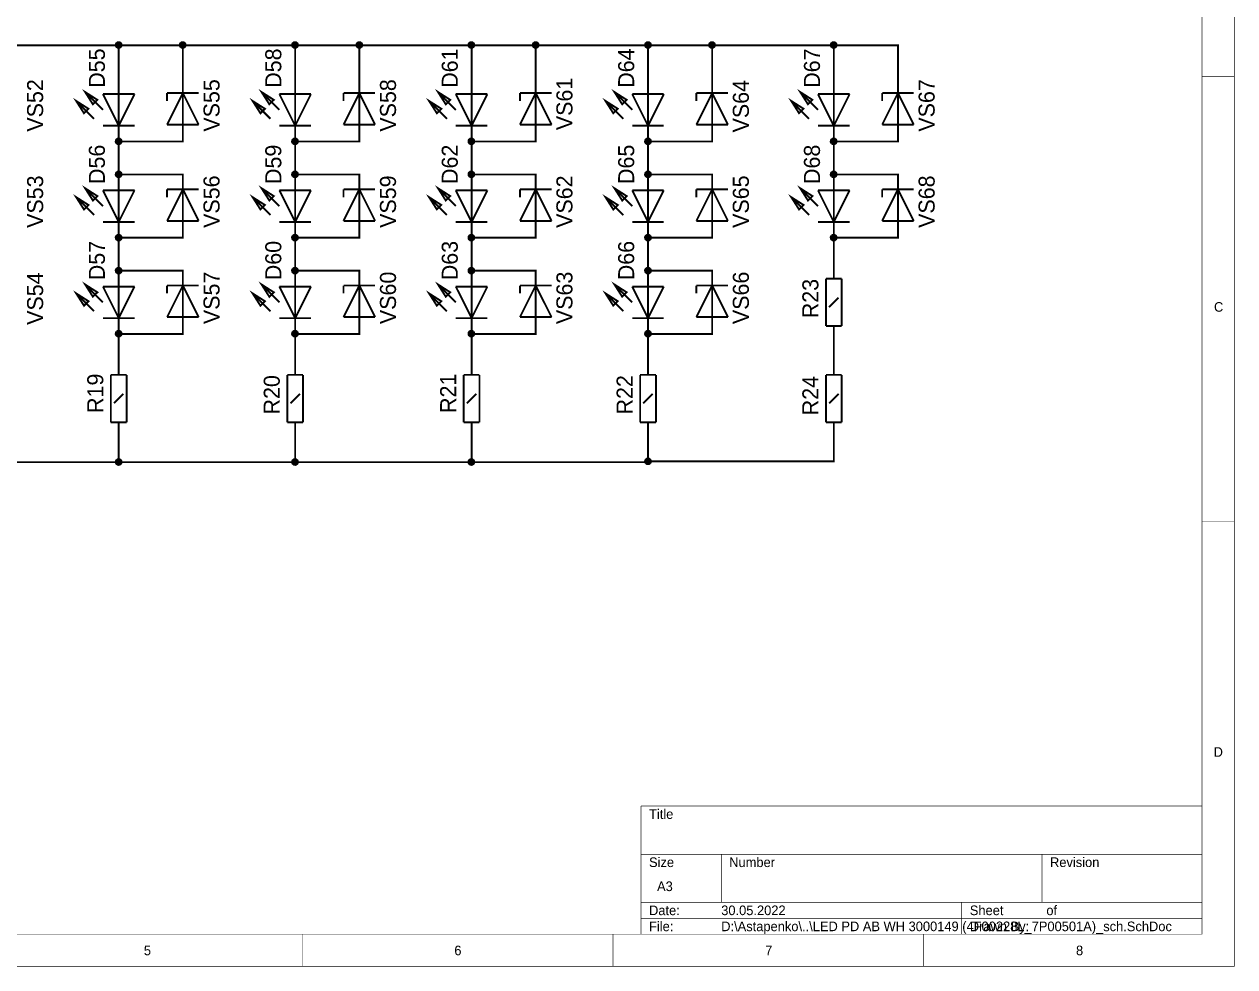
# Model space of a CAD drawing. Header units: millimetres. Extents: x 0 to 394, y 0 to 282.
# Drawn here: x 202 to 393.7, y 0 to 149.2 of the extents above; entities that cross this region are included whole.
import ezdxf

# ---------------------------------------------------------------- set-up
doc = ezdxf.new("R2010")
doc.units = ezdxf.units.MM
doc.layers.add('Sheet', color=255, linetype='Continuous')

msp = doc.modelspace()

# ---------------------------------------------------------------- linework, layer by layer
at = {"layer": 'Sheet'}
for points, const_width in [([(0, 281.94), (393.66, 281.94), (393.66, 0.04), (0, 0.04), (0, 281.94)], 0.0991), ([(5.08, 276.86), (388.58, 276.86), (388.58, 5.12), (5.08, 5.12), (5.08, 276.86)], 0.0991), ([(31.59, 145.91), (49.37, 145.91), (59.53, 145.91), (77.31, 145.91), (87.47, 145.91), (105.25, 145.91), (115.41, 145.91), (133.19, 145.91), (143.35, 145.91), (161.13, 145.91), (171.29, 145.91), (189.07, 145.91), (199.23, 145.91), (217.01, 145.91), (227.17, 145.91), (244.95, 145.91), (255.11, 145.91), (272.89, 145.91), (283.05, 145.91), (300.83, 145.91), (310.99, 145.91), (330.25, 145.91)], 0.3), ([(217.01, 140.67), (217.01, 145.91)], 0.3), ([(227.17, 145.91), (227.17, 140.83)], 0.3), ([(244.95, 140.67), (244.95, 145.91)], 0.3), ([(255.11, 145.91), (255.11, 140.83)], 0.3), ([(272.89, 140.67), (272.89, 145.91)], 0.3), ([(283.05, 145.91), (283.05, 140.83)], 0.3), ([(300.83, 140.67), (300.83, 145.91)], 0.3), ([(310.99, 145.91), (310.99, 140.83)], 0.3), ([(330.25, 140.67), (330.25, 145.91), (340.41, 145.91), (340.41, 140.83)], 0.3), ([(217.01, 138.17), (217.01, 140.67)], 0.3), ([(227.17, 138.33), (227.17, 140.83)], 0.3), ([(244.95, 138.17), (244.95, 140.67)], 0.3), ([(255.11, 138.33), (255.11, 140.83)], 0.3), ([(272.89, 138.17), (272.89, 140.67)], 0.3), ([(283.05, 138.33), (283.05, 140.83)], 0.3), ([(300.83, 138.17), (300.83, 140.67)], 0.3), ([(310.99, 138.33), (310.99, 140.83)], 0.3), ([(330.25, 138.17), (330.25, 140.67)], 0.3), ([(340.41, 138.33), (340.41, 140.83)], 0.3), ([(388.62, 140.97), (393.7, 140.97)], 0.0991), ([(214.51, 135.67), (211.69, 138.5)], 0.3), ([(212.92, 136.56), (211.69, 138.5)], 0.3), ([(213.63, 137.26), (211.69, 138.5)], 0.3), ([(214.51, 138.17), (219.51, 138.17)], 0.3), ([(214.51, 138.17), (217.01, 133.17)], 0.3), ([(219.51, 138.17), (217.01, 133.17)], 0.3), ([(217.01, 133.17), (217.01, 138.17)], 0.3), ([(229.67, 138.33), (224.67, 138.33)], 0.3), ([(224.67, 133.33), (227.17, 138.33)], 0.3), ([(224.67, 138.33), (224.67, 137.08)], 0.3), ([(227.17, 133.33), (227.17, 138.33)], 0.3), ([(227.17, 138.33), (229.67, 133.33)], 0.3), ([(242.45, 135.67), (239.63, 138.5)], 0.3), ([(240.86, 136.56), (239.63, 138.5)], 0.3), ([(241.57, 137.26), (239.63, 138.5)], 0.3), ([(242.45, 138.17), (247.45, 138.17)], 0.3), ([(242.45, 138.17), (244.95, 133.17)], 0.3), ([(247.45, 138.17), (244.95, 133.17)], 0.3), ([(244.95, 133.17), (244.95, 138.17)], 0.3), ([(257.61, 138.33), (252.61, 138.33)], 0.3), ([(252.61, 133.33), (255.11, 138.33)], 0.3), ([(252.61, 138.33), (252.61, 137.08)], 0.3), ([(255.11, 133.33), (255.11, 138.33)], 0.3), ([(255.11, 138.33), (257.61, 133.33)], 0.3), ([(270.39, 135.67), (267.57, 138.5)], 0.3), ([(268.8, 136.56), (267.57, 138.5)], 0.3), ([(269.51, 137.26), (267.57, 138.5)], 0.3), ([(270.39, 138.17), (275.39, 138.17)], 0.3), ([(270.39, 138.17), (272.89, 133.17)], 0.3), ([(275.39, 138.17), (272.89, 133.17)], 0.3), ([(272.89, 133.17), (272.89, 138.17)], 0.3), ([(285.55, 138.33), (280.55, 138.33)], 0.3), ([(280.55, 133.33), (283.05, 138.33)], 0.3), ([(280.55, 138.33), (280.55, 137.08)], 0.3), ([(283.05, 133.33), (283.05, 138.33)], 0.3), ([(283.05, 138.33), (285.55, 133.33)], 0.3), ([(298.33, 135.67), (295.51, 138.5)], 0.3), ([(296.74, 136.56), (295.51, 138.5)], 0.3), ([(297.45, 137.26), (295.51, 138.5)], 0.3), ([(298.33, 138.17), (303.33, 138.17)], 0.3), ([(298.33, 138.17), (300.83, 133.17)], 0.3), ([(303.33, 138.17), (300.83, 133.17)], 0.3), ([(300.83, 133.17), (300.83, 138.17)], 0.3), ([(313.49, 138.33), (308.49, 138.33)], 0.3), ([(308.49, 133.33), (310.99, 138.33)], 0.3), ([(308.49, 138.33), (308.49, 137.08)], 0.3), ([(310.99, 133.33), (310.99, 138.33)], 0.3), ([(310.99, 138.33), (313.49, 133.33)], 0.3), ([(327.75, 135.67), (324.93, 138.5)], 0.3), ([(326.16, 136.56), (324.93, 138.5)], 0.3), ([(326.87, 137.26), (324.93, 138.5)], 0.3), ([(327.75, 138.17), (332.75, 138.17)], 0.3), ([(327.75, 138.17), (330.25, 133.17)], 0.3), ([(332.75, 138.17), (330.25, 133.17)], 0.3), ([(330.25, 133.17), (330.25, 138.17)], 0.3), ([(342.91, 138.33), (337.91, 138.33)], 0.3), ([(337.91, 133.33), (340.41, 138.33)], 0.3), ([(337.91, 138.33), (337.91, 137.08)], 0.3), ([(340.41, 133.33), (340.41, 138.33)], 0.3), ([(340.41, 138.33), (342.91, 133.33)], 0.3), ([(213.1, 134.26), (210.27, 137.09)], 0.3), ([(212.22, 135.85), (210.27, 137.09)], 0.3), ([(211.51, 135.14), (210.27, 137.09)], 0.3), ([(241.04, 134.26), (238.21, 137.09)], 0.3), ([(240.16, 135.85), (238.21, 137.09)], 0.3), ([(239.45, 135.14), (238.21, 137.09)], 0.3), ([(268.98, 134.26), (266.15, 137.09)], 0.3), ([(268.1, 135.85), (266.15, 137.09)], 0.3), ([(267.39, 135.14), (266.15, 137.09)], 0.3), ([(296.92, 134.26), (294.09, 137.09)], 0.3), ([(296.04, 135.85), (294.09, 137.09)], 0.3), ([(295.33, 135.14), (294.09, 137.09)], 0.3), ([(326.34, 134.26), (323.51, 137.09)], 0.3), ([(325.46, 135.85), (323.51, 137.09)], 0.3), ([(324.75, 135.14), (323.51, 137.09)], 0.3), ([(214.51, 133.17), (219.51, 133.17)], 0.3), ([(217.01, 133.17), (217.01, 130.67)], 0.3), ([(229.67, 133.33), (224.67, 133.33)], 0.3), ([(227.17, 133.33), (227.17, 130.83)], 0.3), ([(242.45, 133.17), (247.45, 133.17)], 0.3), ([(244.95, 133.17), (244.95, 130.67)], 0.3), ([(257.61, 133.33), (252.61, 133.33)], 0.3), ([(255.11, 133.33), (255.11, 130.83)], 0.3), ([(270.39, 133.17), (275.39, 133.17)], 0.3), ([(272.89, 133.17), (272.89, 130.67)], 0.3), ([(285.55, 133.33), (280.55, 133.33)], 0.3), ([(283.05, 133.33), (283.05, 130.83)], 0.3), ([(298.33, 133.17), (303.33, 133.17)], 0.3), ([(300.83, 133.17), (300.83, 130.67)], 0.3), ([(313.49, 133.33), (308.49, 133.33)], 0.3), ([(310.99, 133.33), (310.99, 130.83)], 0.3), ([(327.75, 133.17), (332.75, 133.17)], 0.3), ([(330.25, 133.17), (330.25, 130.67)], 0.3), ([(342.91, 133.33), (337.91, 133.33)], 0.3), ([(340.41, 133.33), (340.41, 130.83)], 0.3), ([(227.17, 125.59), (227.17, 125.43), (217.01, 125.43), (217.01, 130.67), (227.17, 130.67), (227.17, 130.83)], 0.3), ([(255.11, 125.59), (255.11, 125.43), (244.95, 125.43), (244.95, 130.67), (255.11, 130.67), (255.11, 130.83)], 0.3), ([(283.05, 125.59), (283.05, 125.43), (272.89, 125.43), (272.89, 130.67), (283.05, 130.67), (283.05, 130.83)], 0.3), ([(310.99, 125.59), (310.99, 125.43), (300.83, 125.43), (300.83, 130.67), (310.99, 130.67), (310.99, 130.83)], 0.3), ([(340.41, 125.59), (340.41, 125.43), (330.25, 125.43), (330.25, 130.67), (340.41, 130.67), (340.41, 130.83)], 0.3), ([(217.01, 122.93), (217.01, 125.43)], 0.3), ([(227.17, 123.09), (227.17, 125.59)], 0.3), ([(244.95, 122.93), (244.95, 125.43)], 0.3), ([(255.11, 123.09), (255.11, 125.59)], 0.3), ([(272.89, 122.93), (272.89, 125.43)], 0.3), ([(283.05, 123.09), (283.05, 125.59)], 0.3), ([(300.83, 122.93), (300.83, 125.43)], 0.3), ([(310.99, 123.09), (310.99, 125.59)], 0.3), ([(330.25, 122.93), (330.25, 125.43)], 0.3), ([(340.41, 123.09), (340.41, 125.59)], 0.3), ([(214.51, 120.43), (211.69, 123.26)], 0.3), ([(212.92, 121.32), (211.69, 123.26)], 0.3), ([(213.63, 122.02), (211.69, 123.26)], 0.3), ([(214.51, 122.93), (219.51, 122.93)], 0.3), ([(214.51, 122.93), (217.01, 117.93)], 0.3), ([(219.51, 122.93), (217.01, 117.93)], 0.3), ([(217.01, 117.93), (217.01, 122.93)], 0.3), ([(229.67, 123.09), (224.67, 123.09)], 0.3), ([(224.67, 118.09), (227.17, 123.09)], 0.3), ([(224.67, 123.09), (224.67, 121.84)], 0.3), ([(227.17, 118.09), (227.17, 123.09)], 0.3), ([(227.17, 123.09), (229.67, 118.09)], 0.3), ([(242.45, 120.43), (239.63, 123.26)], 0.3), ([(240.86, 121.32), (239.63, 123.26)], 0.3), ([(241.57, 122.02), (239.63, 123.26)], 0.3), ([(242.45, 122.93), (247.45, 122.93)], 0.3), ([(242.45, 122.93), (244.95, 117.93)], 0.3), ([(247.45, 122.93), (244.95, 117.93)], 0.3), ([(244.95, 117.93), (244.95, 122.93)], 0.3), ([(257.61, 123.09), (252.61, 123.09)], 0.3), ([(252.61, 118.09), (255.11, 123.09)], 0.3), ([(252.61, 123.09), (252.61, 121.84)], 0.3), ([(255.11, 118.09), (255.11, 123.09)], 0.3), ([(255.11, 123.09), (257.61, 118.09)], 0.3), ([(270.39, 120.43), (267.57, 123.26)], 0.3), ([(268.8, 121.32), (267.57, 123.26)], 0.3), ([(269.51, 122.02), (267.57, 123.26)], 0.3), ([(270.39, 122.93), (275.39, 122.93)], 0.3), ([(270.39, 122.93), (272.89, 117.93)], 0.3), ([(275.39, 122.93), (272.89, 117.93)], 0.3), ([(272.89, 117.93), (272.89, 122.93)], 0.3), ([(285.55, 123.09), (280.55, 123.09)], 0.3), ([(280.55, 118.09), (283.05, 123.09)], 0.3), ([(280.55, 123.09), (280.55, 121.84)], 0.3), ([(283.05, 118.09), (283.05, 123.09)], 0.3), ([(283.05, 123.09), (285.55, 118.09)], 0.3), ([(298.33, 120.43), (295.51, 123.26)], 0.3), ([(296.74, 121.32), (295.51, 123.26)], 0.3), ([(297.45, 122.02), (295.51, 123.26)], 0.3), ([(298.33, 122.93), (303.33, 122.93)], 0.3), ([(298.33, 122.93), (300.83, 117.93)], 0.3), ([(303.33, 122.93), (300.83, 117.93)], 0.3), ([(300.83, 117.93), (300.83, 122.93)], 0.3), ([(313.49, 123.09), (308.49, 123.09)], 0.3), ([(308.49, 118.09), (310.99, 123.09)], 0.3), ([(308.49, 123.09), (308.49, 121.84)], 0.3), ([(310.99, 118.09), (310.99, 123.09)], 0.3), ([(310.99, 123.09), (313.49, 118.09)], 0.3), ([(327.75, 120.43), (324.93, 123.26)], 0.3), ([(326.16, 121.32), (324.93, 123.26)], 0.3), ([(326.87, 122.02), (324.93, 123.26)], 0.3), ([(327.75, 122.93), (332.75, 122.93)], 0.3), ([(327.75, 122.93), (330.25, 117.93)], 0.3), ([(332.75, 122.93), (330.25, 117.93)], 0.3), ([(330.25, 117.93), (330.25, 122.93)], 0.3), ([(342.91, 123.09), (337.91, 123.09)], 0.3), ([(337.91, 118.09), (340.41, 123.09)], 0.3), ([(337.91, 123.09), (337.91, 121.84)], 0.3), ([(340.41, 118.09), (340.41, 123.09)], 0.3), ([(340.41, 123.09), (342.91, 118.09)], 0.3), ([(213.1, 119.02), (210.27, 121.85)], 0.3), ([(212.22, 120.61), (210.27, 121.85)], 0.3), ([(211.51, 119.9), (210.27, 121.85)], 0.3), ([(241.04, 119.02), (238.21, 121.85)], 0.3), ([(240.16, 120.61), (238.21, 121.85)], 0.3), ([(239.45, 119.9), (238.21, 121.85)], 0.3), ([(268.98, 119.02), (266.15, 121.85)], 0.3), ([(268.1, 120.61), (266.15, 121.85)], 0.3), ([(267.39, 119.9), (266.15, 121.85)], 0.3), ([(296.92, 119.02), (294.09, 121.85)], 0.3), ([(296.04, 120.61), (294.09, 121.85)], 0.3), ([(295.33, 119.9), (294.09, 121.85)], 0.3), ([(326.34, 119.02), (323.51, 121.85)], 0.3), ([(325.46, 120.61), (323.51, 121.85)], 0.3), ([(324.75, 119.9), (323.51, 121.85)], 0.3), ([(214.51, 117.93), (219.51, 117.93)], 0.3), ([(217.01, 117.93), (217.01, 115.43)], 0.3), ([(229.67, 118.09), (224.67, 118.09)], 0.3), ([(227.17, 118.09), (227.17, 115.59)], 0.3), ([(242.45, 117.93), (247.45, 117.93)], 0.3), ([(244.95, 117.93), (244.95, 115.43)], 0.3), ([(257.61, 118.09), (252.61, 118.09)], 0.3), ([(255.11, 118.09), (255.11, 115.59)], 0.3), ([(270.39, 117.93), (275.39, 117.93)], 0.3), ([(272.89, 117.93), (272.89, 115.43)], 0.3), ([(285.55, 118.09), (280.55, 118.09)], 0.3), ([(283.05, 118.09), (283.05, 115.59)], 0.3), ([(298.33, 117.93), (303.33, 117.93)], 0.3), ([(300.83, 117.93), (300.83, 115.43)], 0.3), ([(313.49, 118.09), (308.49, 118.09)], 0.3), ([(310.99, 118.09), (310.99, 115.59)], 0.3), ([(327.75, 117.93), (332.75, 117.93)], 0.3), ([(330.25, 117.93), (330.25, 115.43)], 0.3), ([(342.91, 118.09), (337.91, 118.09)], 0.3), ([(340.41, 118.09), (340.41, 115.59)], 0.3), ([(227.17, 110.35), (227.17, 110.19), (217.01, 110.19), (217.01, 115.43), (227.17, 115.43), (227.17, 115.59)], 0.3), ([(255.11, 110.35), (255.11, 110.19), (244.95, 110.19), (244.95, 115.43), (255.11, 115.43), (255.11, 115.59)], 0.3), ([(283.05, 110.35), (283.05, 110.19), (272.89, 110.19), (272.89, 115.43), (283.05, 115.43), (283.05, 115.59)], 0.3), ([(310.99, 110.35), (310.99, 110.19), (300.83, 110.19), (300.83, 115.43), (310.99, 115.43), (310.99, 115.59)], 0.3), ([(340.41, 115.59), (340.41, 115.43), (330.25, 115.43), (330.25, 110.19)], 0.3), ([(217.01, 107.69), (217.01, 110.19)], 0.3), ([(227.17, 107.85), (227.17, 110.35)], 0.3), ([(244.95, 107.69), (244.95, 110.19)], 0.3), ([(255.11, 107.85), (255.11, 110.35)], 0.3), ([(272.89, 107.69), (272.89, 110.19)], 0.3), ([(283.05, 107.85), (283.05, 110.35)], 0.3), ([(300.83, 107.69), (300.83, 110.19)], 0.3), ([(310.99, 107.85), (310.99, 110.35)], 0.3), ([(330.25, 108.94), (330.25, 110.19)], 0.3), ([(214.51, 105.19), (211.69, 108.02)], 0.3), ([(212.92, 106.08), (211.69, 108.02)], 0.3), ([(213.63, 106.78), (211.69, 108.02)], 0.3), ([(214.51, 107.69), (219.51, 107.69)], 0.3), ([(214.51, 107.69), (217.01, 102.69)], 0.3), ([(219.51, 107.69), (217.01, 102.69)], 0.3), ([(217.01, 102.69), (217.01, 107.69)], 0.3), ([(229.67, 107.85), (224.67, 107.85)], 0.3), ([(224.67, 102.85), (227.17, 107.85)], 0.3), ([(224.67, 107.85), (224.67, 106.6)], 0.3), ([(227.17, 102.85), (227.17, 107.85)], 0.3), ([(227.17, 107.85), (229.67, 102.85)], 0.3), ([(242.45, 105.19), (239.63, 108.02)], 0.3), ([(240.86, 106.08), (239.63, 108.02)], 0.3), ([(241.57, 106.78), (239.63, 108.02)], 0.3), ([(242.45, 107.69), (247.45, 107.69)], 0.3), ([(242.45, 107.69), (244.95, 102.69)], 0.3), ([(247.45, 107.69), (244.95, 102.69)], 0.3), ([(244.95, 102.69), (244.95, 107.69)], 0.3), ([(257.61, 107.85), (252.61, 107.85)], 0.3), ([(252.61, 102.85), (255.11, 107.85)], 0.3), ([(252.61, 107.85), (252.61, 106.6)], 0.3), ([(255.11, 102.85), (255.11, 107.85)], 0.3), ([(255.11, 107.85), (257.61, 102.85)], 0.3), ([(270.39, 105.19), (267.57, 108.02)], 0.3), ([(268.8, 106.08), (267.57, 108.02)], 0.3), ([(269.51, 106.78), (267.57, 108.02)], 0.3), ([(270.39, 107.69), (275.39, 107.69)], 0.3), ([(270.39, 107.69), (272.89, 102.69)], 0.3), ([(275.39, 107.69), (272.89, 102.69)], 0.3), ([(272.89, 102.69), (272.89, 107.69)], 0.3), ([(285.55, 107.85), (280.55, 107.85)], 0.3), ([(280.55, 102.85), (283.05, 107.85)], 0.3), ([(280.55, 107.85), (280.55, 106.6)], 0.3), ([(283.05, 102.85), (283.05, 107.85)], 0.3), ([(283.05, 107.85), (285.55, 102.85)], 0.3), ([(298.33, 105.19), (295.51, 108.02)], 0.3), ([(296.74, 106.08), (295.51, 108.02)], 0.3), ([(297.45, 106.78), (295.51, 108.02)], 0.3), ([(298.33, 107.69), (303.33, 107.69)], 0.3), ([(298.33, 107.69), (300.83, 102.69)], 0.3), ([(303.33, 107.69), (300.83, 102.69)], 0.3), ([(300.83, 102.69), (300.83, 107.69)], 0.3), ([(313.49, 107.85), (308.49, 107.85)], 0.3), ([(308.49, 102.85), (310.99, 107.85)], 0.3), ([(308.49, 107.85), (308.49, 106.6)], 0.3), ([(310.99, 102.85), (310.99, 107.85)], 0.3), ([(310.99, 107.85), (313.49, 102.85)], 0.3), ([(329, 101.44), (329, 108.94)], 0.3), ([(329, 108.94), (331.5, 108.94)], 0.3), ([(331.5, 108.94), (331.5, 101.44)], 0.3), ([(213.1, 103.78), (210.27, 106.61)], 0.3), ([(212.22, 105.37), (210.27, 106.61)], 0.3), ([(211.51, 104.66), (210.27, 106.61)], 0.3), ([(241.04, 103.78), (238.21, 106.61)], 0.3), ([(240.16, 105.37), (238.21, 106.61)], 0.3), ([(239.45, 104.66), (238.21, 106.61)], 0.3), ([(268.98, 103.78), (266.15, 106.61)], 0.3), ([(268.1, 105.37), (266.15, 106.61)], 0.3), ([(267.39, 104.66), (266.15, 106.61)], 0.3), ([(296.92, 103.78), (294.09, 106.61)], 0.3), ([(296.04, 105.37), (294.09, 106.61)], 0.3), ([(295.33, 104.66), (294.09, 106.61)], 0.3), ([(329.5, 104.44), (331, 105.94)], 0.3), ([(214.51, 102.69), (219.51, 102.69)], 0.3), ([(217.01, 102.69), (217.01, 100.19)], 0.3), ([(229.67, 102.85), (224.67, 102.85)], 0.3), ([(227.17, 102.85), (227.17, 100.35)], 0.3), ([(242.45, 102.69), (247.45, 102.69)], 0.3), ([(244.95, 102.69), (244.95, 100.19)], 0.3), ([(257.61, 102.85), (252.61, 102.85)], 0.3), ([(255.11, 102.85), (255.11, 100.35)], 0.3), ([(270.39, 102.69), (275.39, 102.69)], 0.3), ([(272.89, 102.69), (272.89, 100.19)], 0.3), ([(285.55, 102.85), (280.55, 102.85)], 0.3), ([(283.05, 102.85), (283.05, 100.35)], 0.3), ([(298.33, 102.69), (303.33, 102.69)], 0.3), ([(300.83, 102.69), (300.83, 100.19)], 0.3), ([(313.49, 102.85), (308.49, 102.85)], 0.3), ([(310.99, 102.85), (310.99, 100.35)], 0.3), ([(227.17, 100.35), (227.17, 100.19), (217.01, 100.19), (217.01, 94.95)], 0.3), ([(255.11, 100.35), (255.11, 100.19), (244.95, 100.19), (244.95, 94.95)], 0.3), ([(283.05, 100.35), (283.05, 100.19), (272.89, 100.19), (272.89, 94.95)], 0.3), ([(310.99, 100.35), (310.99, 100.19), (300.83, 100.19), (300.83, 94.95)], 0.3), ([(331.5, 101.44), (329, 101.44)], 0.3), ([(330.25, 101.44), (330.25, 100.19)], 0.3), ([(330.25, 100.19), (330.25, 94.95)], 0.3), ([(217.01, 93.7), (217.01, 94.95)], 0.3), ([(244.95, 93.7), (244.95, 94.95)], 0.3), ([(272.89, 93.7), (272.89, 94.95)], 0.3), ([(300.83, 93.7), (300.83, 94.95)], 0.3), ([(330.25, 93.7), (330.25, 94.95)], 0.3), ([(215.76, 86.2), (215.76, 93.7)], 0.3), ([(215.76, 93.7), (218.26, 93.7)], 0.3), ([(218.26, 93.7), (218.26, 86.2)], 0.3), ([(243.7, 86.2), (243.7, 93.7)], 0.3), ([(243.7, 93.7), (246.2, 93.7)], 0.3), ([(246.2, 93.7), (246.2, 86.2)], 0.3), ([(271.64, 86.2), (271.64, 93.7)], 0.3), ([(271.64, 93.7), (274.14, 93.7)], 0.3), ([(274.14, 93.7), (274.14, 86.2)], 0.3), ([(299.58, 86.2), (299.58, 93.7)], 0.3), ([(299.58, 93.7), (302.08, 93.7)], 0.3), ([(302.08, 93.7), (302.08, 86.2)], 0.3), ([(329, 86.2), (329, 93.7)], 0.3), ([(329, 93.7), (331.5, 93.7)], 0.3), ([(331.5, 93.7), (331.5, 86.2)], 0.3), ([(216.26, 89.2), (217.76, 90.7)], 0.3), ([(244.2, 89.2), (245.7, 90.7)], 0.3), ([(272.14, 89.2), (273.64, 90.7)], 0.3), ([(300.08, 89.2), (301.58, 90.7)], 0.3), ([(329.5, 89.2), (331, 90.7)], 0.3), ([(218.26, 86.2), (215.76, 86.2)], 0.3), ([(217.01, 86.2), (217.01, 84.95)], 0.3), ([(246.2, 86.2), (243.7, 86.2)], 0.3), ([(244.95, 86.2), (244.95, 84.95)], 0.3), ([(274.14, 86.2), (271.64, 86.2)], 0.3), ([(272.89, 86.2), (272.89, 84.95)], 0.3), ([(302.08, 86.2), (299.58, 86.2)], 0.3), ([(300.83, 86.2), (300.83, 84.95)], 0.3), ([(331.5, 86.2), (329, 86.2)], 0.3), ([(330.25, 86.2), (330.25, 84.95)], 0.3), ([(21.43, 84.95), (21.43, 79.87), (49.37, 79.87), (77.31, 79.87), (105.25, 79.87), (133.19, 79.87), (161.13, 79.87), (189.07, 79.87), (217.01, 79.87), (244.95, 79.87), (272.89, 79.87), (300.83, 79.87), (300.83, 80.01), (330.25, 80.01), (330.25, 84.95)], 0.3), ([(217.01, 84.95), (217.01, 79.87)], 0.3), ([(244.95, 84.95), (244.95, 79.87)], 0.3), ([(272.89, 84.95), (272.89, 79.87)], 0.3), ([(300.83, 80.01), (300.83, 84.95)], 0.3), ([(388.62, 70.48), (393.7, 70.48)], 0.0991), ([(299.72, 25.4), (388.62, 25.4)], 0.0991), ([(299.72, 5.08), (299.72, 25.4)], 0.0991), ([(299.72, 17.78), (388.62, 17.78)], 0.0991), ([(312.42, 10.16), (312.42, 17.78)], 0.0991), ([(363.22, 10.16), (363.22, 17.78)], 0.0991), ([(299.72, 10.16), (388.62, 10.16)], 0.0991), ([(350.52, 5.08), (350.52, 10.16)], 0.0991), ([(299.72, 7.62), (388.62, 7.62)], 0.0991), ([(246.06, 5.08), (246.06, 0)], 0.0991), ([(295.27, 5.08), (295.27, 0)], 0.0991), ([(344.49, 5.08), (344.49, 0)], 0.0991)]:
    msp.add_lwpolyline(points, dxfattribs=dict(at, const_width=const_width))
at = {"layer": 'Sheet', "const_width": 0.508}
for points in [[(216.76, 145.91, 1), (217.27, 145.91, 1)], [(226.92, 145.91, 1), (227.43, 145.91, 1)], [(244.7, 145.91, 1), (245.21, 145.91, 1)], [(254.86, 145.91, 1), (255.37, 145.91, 1)], [(272.64, 145.91, 1), (273.15, 145.91, 1)], [(282.8, 145.91, 1), (283.31, 145.91, 1)], [(300.58, 145.91, 1), (301.09, 145.91, 1)], [(310.74, 145.91, 1), (311.25, 145.91, 1)], [(330, 145.91, 1), (330.51, 145.91, 1)], [(216.76, 130.67, 1), (217.27, 130.67, 1)], [(244.7, 130.67, 1), (245.21, 130.67, 1)], [(272.64, 130.67, 1), (273.15, 130.67, 1)], [(300.58, 130.67, 1), (301.09, 130.67, 1)], [(330, 130.67, 1), (330.51, 130.67, 1)], [(216.76, 125.43, 1), (217.27, 125.43, 1)], [(244.7, 125.43, 1), (245.21, 125.43, 1)], [(272.64, 125.43, 1), (273.15, 125.43, 1)], [(300.58, 125.43, 1), (301.09, 125.43, 1)], [(330, 125.43, 1), (330.51, 125.43, 1)], [(216.76, 115.43, 1), (217.27, 115.43, 1)], [(244.7, 115.43, 1), (245.21, 115.43, 1)], [(272.64, 115.43, 1), (273.15, 115.43, 1)], [(300.58, 115.43, 1), (301.09, 115.43, 1)], [(330, 115.43, 1), (330.51, 115.43, 1)], [(216.76, 110.19, 1), (217.27, 110.19, 1)], [(244.7, 110.19, 1), (245.21, 110.19, 1)], [(272.64, 110.19, 1), (273.15, 110.19, 1)], [(300.58, 110.19, 1), (301.09, 110.19, 1)], [(216.76, 100.19, 1), (217.27, 100.19, 1)], [(244.7, 100.19, 1), (245.21, 100.19, 1)], [(272.64, 100.19, 1), (273.15, 100.19, 1)], [(300.58, 100.19, 1), (301.09, 100.19, 1)], [(300.58, 80.01, 1), (301.09, 80.01, 1)], [(216.76, 79.87, 1), (217.27, 79.87, 1)], [(244.7, 79.87, 1), (245.21, 79.87, 1)], [(272.64, 79.87, 1), (273.15, 79.87, 1)]]:
    msp.add_lwpolyline(points, format="xyb", close=True, dxfattribs=at)
at = {"layer": 'Sheet', "const_width": 0.3}
for points in [[(213.63, 137.26), (212.92, 136.56), (211.69, 138.5), (213.63, 137.26)], [(211.69, 138.5), (212.92, 136.56), (213.63, 137.26), (211.69, 138.5)], [(241.57, 137.26), (240.86, 136.56), (239.63, 138.5), (241.57, 137.26)], [(239.63, 138.5), (240.86, 136.56), (241.57, 137.26), (239.63, 138.5)], [(269.51, 137.26), (268.8, 136.56), (267.57, 138.5), (269.51, 137.26)], [(267.57, 138.5), (268.8, 136.56), (269.51, 137.26), (267.57, 138.5)], [(297.45, 137.26), (296.74, 136.56), (295.51, 138.5), (297.45, 137.26)], [(295.51, 138.5), (296.74, 136.56), (297.45, 137.26), (295.51, 138.5)], [(326.87, 137.26), (326.16, 136.56), (324.93, 138.5), (326.87, 137.26)], [(324.93, 138.5), (326.16, 136.56), (326.87, 137.26), (324.93, 138.5)], [(212.22, 135.85), (211.51, 135.14), (210.27, 137.09), (212.22, 135.85)], [(210.27, 137.09), (211.51, 135.14), (212.22, 135.85), (210.27, 137.09)], [(240.16, 135.85), (239.45, 135.14), (238.21, 137.09), (240.16, 135.85)], [(238.21, 137.09), (239.45, 135.14), (240.16, 135.85), (238.21, 137.09)], [(268.1, 135.85), (267.39, 135.14), (266.15, 137.09), (268.1, 135.85)], [(266.15, 137.09), (267.39, 135.14), (268.1, 135.85), (266.15, 137.09)], [(296.04, 135.85), (295.33, 135.14), (294.09, 137.09), (296.04, 135.85)], [(294.09, 137.09), (295.33, 135.14), (296.04, 135.85), (294.09, 137.09)], [(325.46, 135.85), (324.75, 135.14), (323.51, 137.09), (325.46, 135.85)], [(323.51, 137.09), (324.75, 135.14), (325.46, 135.85), (323.51, 137.09)], [(213.63, 122.02), (212.92, 121.32), (211.69, 123.26), (213.63, 122.02)], [(211.69, 123.26), (212.92, 121.32), (213.63, 122.02), (211.69, 123.26)], [(241.57, 122.02), (240.86, 121.32), (239.63, 123.26), (241.57, 122.02)], [(239.63, 123.26), (240.86, 121.32), (241.57, 122.02), (239.63, 123.26)], [(269.51, 122.02), (268.8, 121.32), (267.57, 123.26), (269.51, 122.02)], [(267.57, 123.26), (268.8, 121.32), (269.51, 122.02), (267.57, 123.26)], [(297.45, 122.02), (296.74, 121.32), (295.51, 123.26), (297.45, 122.02)], [(295.51, 123.26), (296.74, 121.32), (297.45, 122.02), (295.51, 123.26)], [(326.87, 122.02), (326.16, 121.32), (324.93, 123.26), (326.87, 122.02)], [(324.93, 123.26), (326.16, 121.32), (326.87, 122.02), (324.93, 123.26)], [(212.22, 120.61), (211.51, 119.9), (210.27, 121.85), (212.22, 120.61)], [(210.27, 121.85), (211.51, 119.9), (212.22, 120.61), (210.27, 121.85)], [(240.16, 120.61), (239.45, 119.9), (238.21, 121.85), (240.16, 120.61)], [(238.21, 121.85), (239.45, 119.9), (240.16, 120.61), (238.21, 121.85)], [(268.1, 120.61), (267.39, 119.9), (266.15, 121.85), (268.1, 120.61)], [(266.15, 121.85), (267.39, 119.9), (268.1, 120.61), (266.15, 121.85)], [(296.04, 120.61), (295.33, 119.9), (294.09, 121.85), (296.04, 120.61)], [(294.09, 121.85), (295.33, 119.9), (296.04, 120.61), (294.09, 121.85)], [(325.46, 120.61), (324.75, 119.9), (323.51, 121.85), (325.46, 120.61)], [(323.51, 121.85), (324.75, 119.9), (325.46, 120.61), (323.51, 121.85)], [(213.63, 106.78), (212.92, 106.08), (211.69, 108.02), (213.63, 106.78)], [(211.69, 108.02), (212.92, 106.08), (213.63, 106.78), (211.69, 108.02)], [(241.57, 106.78), (240.86, 106.08), (239.63, 108.02), (241.57, 106.78)], [(239.63, 108.02), (240.86, 106.08), (241.57, 106.78), (239.63, 108.02)], [(269.51, 106.78), (268.8, 106.08), (267.57, 108.02), (269.51, 106.78)], [(267.57, 108.02), (268.8, 106.08), (269.51, 106.78), (267.57, 108.02)], [(297.45, 106.78), (296.74, 106.08), (295.51, 108.02), (297.45, 106.78)], [(295.51, 108.02), (296.74, 106.08), (297.45, 106.78), (295.51, 108.02)], [(212.22, 105.37), (211.51, 104.66), (210.27, 106.61), (212.22, 105.37)], [(210.27, 106.61), (211.51, 104.66), (212.22, 105.37), (210.27, 106.61)], [(240.16, 105.37), (239.45, 104.66), (238.21, 106.61), (240.16, 105.37)], [(238.21, 106.61), (239.45, 104.66), (240.16, 105.37), (238.21, 106.61)], [(268.1, 105.37), (267.39, 104.66), (266.15, 106.61), (268.1, 105.37)], [(266.15, 106.61), (267.39, 104.66), (268.1, 105.37), (266.15, 106.61)], [(296.04, 105.37), (295.33, 104.66), (294.09, 106.61), (296.04, 105.37)], [(294.09, 106.61), (295.33, 104.66), (296.04, 105.37), (294.09, 106.61)]]:
    msp.add_lwpolyline(points, close=True, dxfattribs=at)
at = {"layer": 'Sheet'}
for centre, ratio in [((216.99, 145.93), 0.999917), ((216.99, 145.93), 0.999917), ((216.99, 145.93), 0.999917), ((216.99, 145.93), 0.999917), ((227.15, 145.93), 0.999917), ((227.15, 145.93), 0.999917), ((227.15, 145.93), 0.999917), ((227.15, 145.93), 0.999917), ((244.93, 145.93), 0.999917), ((244.93, 145.93), 0.999917), ((244.93, 145.93), 0.999917), ((244.93, 145.93), 0.999917), ((255.09, 145.93), 0.999917), ((255.09, 145.93), 0.999917), ((255.09, 145.93), 0.999917), ((255.09, 145.93), 0.999917), ((272.87, 145.93), 0.999917), ((272.87, 145.93), 0.999917), ((272.87, 145.93), 0.999917), ((272.87, 145.93), 0.999917), ((283.03, 145.93), 0.999917), ((283.03, 145.93), 0.999917), ((283.03, 145.93), 0.999917), ((283.03, 145.93), 0.999917), ((300.81, 145.93), 0.999917), ((300.81, 145.93), 0.999917), ((300.81, 145.93), 0.999917), ((300.81, 145.93), 0.999917), ((310.97, 145.93), 0.999917), ((310.97, 145.93), 0.999917), ((310.97, 145.93), 0.999917), ((310.97, 145.93), 0.999917), ((330.23, 145.93), 0.999917), ((330.23, 145.93), 0.999917), ((330.23, 145.93), 0.999917), ((330.23, 145.93), 0.999917), ((216.99, 130.69), 0.999927), ((216.99, 130.69), 0.999927), ((216.99, 130.69), 0.999927), ((216.99, 130.69), 0.999927), ((216.99, 130.69), 0.999927), ((244.93, 130.69), 0.999927), ((244.93, 130.69), 0.999927), ((244.93, 130.69), 0.999927), ((244.93, 130.69), 0.999927), ((244.93, 130.69), 0.999927), ((272.87, 130.69), 0.999927), ((272.87, 130.69), 0.999927), ((272.87, 130.69), 0.999927), ((272.87, 130.69), 0.999927), ((272.87, 130.69), 0.999927), ((300.81, 130.69), 0.999927), ((300.81, 130.69), 0.999927), ((300.81, 130.69), 0.999927), ((300.81, 130.69), 0.999927), ((300.81, 130.69), 0.999927), ((330.23, 130.69), 0.999927), ((330.23, 130.69), 0.999927), ((330.23, 130.69), 0.999927), ((330.23, 130.69), 0.999927), ((330.23, 130.69), 0.999927), ((216.99, 125.45), 0.999917), ((216.99, 125.45), 0.999917), ((216.99, 125.45), 0.999917), ((216.99, 125.45), 0.999917), ((216.99, 125.45), 0.999917), ((244.93, 125.45), 0.999917), ((244.93, 125.45), 0.999917), ((244.93, 125.45), 0.999917), ((244.93, 125.45), 0.999917), ((244.93, 125.45), 0.999917), ((272.87, 125.45), 0.999917), ((272.87, 125.45), 0.999917), ((272.87, 125.45), 0.999917), ((272.87, 125.45), 0.999917), ((272.87, 125.45), 0.999917), ((300.81, 125.45), 0.999917), ((300.81, 125.45), 0.999917), ((300.81, 125.45), 0.999917), ((300.81, 125.45), 0.999917), ((300.81, 125.45), 0.999917), ((330.23, 125.45), 0.999917), ((330.23, 125.45), 0.999917), ((330.23, 125.45), 0.999917), ((330.23, 125.45), 0.999917), ((330.23, 125.45), 0.999917), ((216.99, 115.45), 0.999917), ((216.99, 115.45), 0.999917), ((216.99, 115.45), 0.999917), ((216.99, 115.45), 0.999917), ((216.99, 115.45), 0.999917), ((244.93, 115.45), 0.999917), ((244.93, 115.45), 0.999917), ((244.93, 115.45), 0.999917), ((244.93, 115.45), 0.999917), ((244.93, 115.45), 0.999917), ((272.87, 115.45), 0.999917), ((272.87, 115.45), 0.999917), ((272.87, 115.45), 0.999917), ((272.87, 115.45), 0.999917), ((272.87, 115.45), 0.999917), ((300.81, 115.45), 0.999917), ((300.81, 115.45), 0.999917), ((300.81, 115.45), 0.999917), ((300.81, 115.45), 0.999917), ((300.81, 115.45), 0.999917), ((330.23, 115.45), 0.999917), ((330.23, 115.45), 0.999917), ((330.23, 115.45), 0.999917), ((330.23, 115.45), 0.999917), ((330.23, 115.45), 0.999917), ((216.99, 110.21), 0.999937), ((216.99, 110.21), 0.999937), ((216.99, 110.21), 0.999937), ((216.99, 110.21), 0.999937), ((216.99, 110.21), 0.999937), ((244.93, 110.21), 0.999937), ((244.93, 110.21), 0.999937), ((244.93, 110.21), 0.999937), ((244.93, 110.21), 0.999937), ((244.93, 110.21), 0.999937), ((272.87, 110.21), 0.999937), ((272.87, 110.21), 0.999937), ((272.87, 110.21), 0.999937), ((272.87, 110.21), 0.999937), ((272.87, 110.21), 0.999937), ((300.81, 110.21), 0.999937), ((300.81, 110.21), 0.999937), ((300.81, 110.21), 0.999937), ((300.81, 110.21), 0.999937), ((300.81, 110.21), 0.999937), ((216.99, 100.21), 0.999917), ((216.99, 100.21), 0.999917), ((216.99, 100.21), 0.999917), ((216.99, 100.21), 0.999917), ((216.99, 100.21), 0.999917), ((244.93, 100.21), 0.999917), ((244.93, 100.21), 0.999917), ((244.93, 100.21), 0.999917), ((244.93, 100.21), 0.999917), ((244.93, 100.21), 0.999917), ((272.87, 100.21), 0.999917), ((272.87, 100.21), 0.999917), ((272.87, 100.21), 0.999917), ((272.87, 100.21), 0.999917), ((272.87, 100.21), 0.999917), ((300.81, 100.21), 0.999917), ((300.81, 100.21), 0.999917), ((300.81, 100.21), 0.999917), ((300.81, 100.21), 0.999917), ((300.81, 100.21), 0.999917), ((300.81, 80.03), 0.999917), ((300.81, 80.03), 0.999917), ((300.81, 80.03), 0.999917), ((300.81, 80.03), 0.999917), ((216.99, 79.89), 0.999917), ((216.99, 79.89), 0.999917), ((216.99, 79.89), 0.999917), ((216.99, 79.89), 0.999917), ((244.93, 79.89), 0.999917), ((244.93, 79.89), 0.999917), ((244.93, 79.89), 0.999917), ((244.93, 79.89), 0.999917), ((272.87, 79.89), 0.999917), ((272.87, 79.89), 0.999917), ((272.87, 79.89), 0.999917), ((272.87, 79.89), 0.999917)]:
    msp.add_ellipse(centre, major_axis=(0, 0.487), ratio=ratio, dxfattribs=at)

# ---------------------------------------------------------------- texts
for s, p in [('D55', (214.82, 139.17)), ('D58', (242.76, 139.17)), ('D61', (270.7, 139.17)), ('D64', (298.64, 139.17)), ('D67', (328.06, 139.17)), ('VS52', (205.04, 132.22)), ('VS55', (232.98, 132.22)), ('VS58', (260.92, 132.22)), ('VS61', (288.86, 132.46)), ('VS64', (316.8, 132.1)), ('VS67', (346.22, 132.22)), ('D56', (214.82, 123.93)), ('D59', (242.76, 123.93)), ('D62', (270.7, 123.93)), ('D65', (298.64, 123.93)), ('D68', (328.06, 123.93)), ('VS53', (205.04, 116.98)), ('VS56', (232.98, 116.98)), ('VS59', (260.92, 116.98)), ('VS62', (288.86, 116.98)), ('VS65', (316.8, 116.98)), ('VS68', (346.22, 116.98)), ('D57', (214.82, 108.69)), ('D60', (242.76, 108.69)), ('D63', (270.7, 108.69)), ('D66', (298.64, 108.69)), ('VS54', (205.04, 101.62)), ('VS57', (232.98, 101.74)), ('VS60', (260.92, 101.74)), ('VS63', (288.86, 101.74)), ('VS66', (316.8, 101.74)), ('R23', (327.81, 102.67)), ('R19', (214.57, 87.67)), ('R20', (242.51, 87.43)), ('R21', (270.45, 87.67)), ('R22', (298.39, 87.43)), ('R24', (327.81, 87.3))]:
    msp.add_text(s, height=2.54, rotation=90, dxfattribs=at).set_placement(p)
for s, height, p in [('C', 1.52, (390.46, 103.7)), ('D', 1.52, (390.4, 33.21)), ('Title', 1.524, (300.99, 23.37)), ('Size', 1.524, (300.99, 15.75)), ('Number', 1.524, (313.69, 15.75)), ('Revision', 1.524, (364.49, 15.75)), ('A3', 1.524, (302.26, 11.94)), ('Date:', 1.524, (300.99, 8.13)), ('30.05.2022', 1.524, (312.42, 8.13)), ('Sheet            of', 1.524, (351.79, 8.13)), ('File:', 1.524, (300.99, 5.59)), ('D:\\Astapenko\\..\\LED PD AB WH 3000149 (4F00228L_7P00501A)_sch.SchDoc', 1.524, (312.42, 5.59)), ('Drawn By:', 1.524, (351.79, 5.59)), ('5', 1.52, (220.99, 1.78)), ('6', 1.52, (270.16, 1.78)), ('7', 1.52, (319.39, 1.78)), ('8', 1.52, (368.61, 1.78))]:
    msp.add_text(s, height=height, dxfattribs=at).set_placement(p)

doc.saveas('drawing.dxf')
